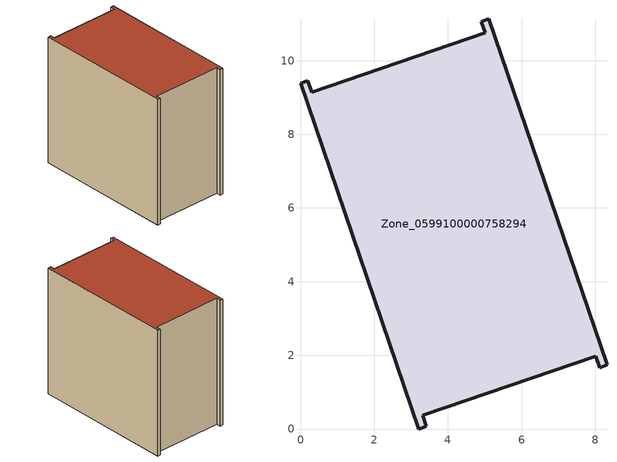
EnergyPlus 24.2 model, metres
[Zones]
Zone_0599100000758294
 floor ground (C_G): 8.32,1.74 8.12,1.67 8.01,1.98 3.31,0.38 3.42,0.07 3.22,0 0,9.38 0.2,9.45 0.31,9.14 5.02,10.75 4.91,11.06 5.11,11.13 z0
 wall outside (C_F): 5.02,10.75 0.31,9.14 0.2,9.45 0,9.38 3.22,0 3.42,0.07 3.31,0.38 8.01,1.98 8.12,1.67 8.32,1.74 5.11,11.13 4.91,11.06 5.02,10.75 z0:8.99
 roof outside (C_R): 8.32,1.74 5.11,11.13 4.91,11.06 5.02,10.75 0.31,9.14 0.2,9.45 0,9.38 3.22,0 3.42,0.07 3.31,0.38 8.01,1.98 8.12,1.67 z8.99
[BUILDING]
Pand.0599100000758294: North Axis=0; Terrain=City; Loads Convergence Tolerance Value=0.04; Temperature Convergence Tolerance Value=0.4; Solar Distribution=FullExterior; Maximum Number of Warmup Days=25; Minimum Number of Warmup Days=1
[Site:Location]
Rotterdam.The.Hague.AP_ZH_NLD Design_Conditions: Latitude=51.96; Longitude=4.45; Time Zone=1; Elevation=-4.5
[SITE:GROUNDTEMPERATURE:BUILDINGSURFACE]
18, 18, 18, 18, 18, 18, 18, 18, 18, 18, 18, 18
[MATERIAL] Thermal Absorptance=0.9; Solar Absorptance=0.7; Visible Absorptance=0.7
Name | Roughness | Thickness | Conductivity | Density | Specific Heat
G.TI.2006-2014 | MediumSmooth | 0.15 | 0.06 | 540 | 1210
F.TI.2006-2014 | Rough | 0.3 | 0.12 | 1920 | 840
R.TI.2006-2014 | MediumRough | 0.2 | 0.08 | 1500 | 1000
[CONSTRUCTION]
C_G: G.TI.2006-2014
C_F: F.TI.2006-2014
C_R: R.TI.2006-2014
[ZONE]
Zone_0599100000758294: Type=1; Multiplier=1; Ceiling Height=Autocalculate; Volume=Autocalculate; Floor Area=autocalculate; Part of Total Floor Area=Yes
[ZONEINFILTRATION:DESIGNFLOWRATE]
Infil_Zone_0599100000758294: Zone or ZoneList or Space or SpaceList=Zone_0599100000758294; Schedule=AlwaysOn; Design Flow Rate Calculation Method=Flow/Area; Flow Rate per Floor Area=0.0015; Constant Term Coefficient=1; Temperature Term Coefficient=0; Velocity Term Coefficient=0; Velocity Squared Term Coefficient=0
[HVACTEMPLATE:ZONE:IDEALLOADSAIRSYSTEM]
Zone_0599100000758294: Maximum Heating Supply Air Temperature=50; Minimum Cooling Supply Air Temperature=13; Maximum Heating Supply Air Humidity Ratio=0.0156; Minimum Cooling Supply Air Humidity Ratio=0.0077; Heating Limit=NoLimit; Cooling Limit=NoLimit; Dehumidification Control Type=ConstantSensibleHeatRatio; Cooling Sensible Heat Ratio=0.7; Dehumidification Setpoint=60; Humidification Control Type=None; Humidification Setpoint=30; Outdoor Air Method=None; Outdoor Air Flow Rate per Person=0.00944; Outdoor Air Flow Rate per Zone Floor Area=0; Outdoor Air Flow Rate per Zone=0; Demand Controlled Ventilation Type=None; Outdoor Air Economizer Type=NoEconomizer; Heat Recovery Type=None; Sensible Heat Recovery Effectiveness=0.7; Latent Heat Recovery Effectiveness=0.65
[ZONECONTROL:THERMOSTAT]
ThermostatControl_Zone_0599100000758294: Zone or ZoneList=Zone_0599100000758294; Control Type Schedule=DualSetpointControlType; Control 1=Thermostat_Zone_0599100000758294; Temperature Difference Between Cutout And Setpoint=0
[THERMOSTATSETPOINT:DUALSETPOINT]
Thermostat_Zone_0599100000758294: Heating Setpoint Temperature Schedule=HeatingSetpoint_Zone_0599100000758294; Cooling Setpoint Temperature Schedule=CoolingSetpoint_Zone_0599100000758294
[SCHEDULE:COMPACT]
HeatingSetpoint_Zone_0599100000758294: Through: 12/31, For: AllDays, Until: 24:00, 21
CoolingSetpoint_Zone_0599100000758294: Through: 12/31, For: AllDays, Until: 24:00, 24
DualSetpointControlType: Through: 12/31, For: AllDays, Until: 24:00, 4
AlwaysOn: Through: 12/31, For: AllDays, Until: 24:00, 1
